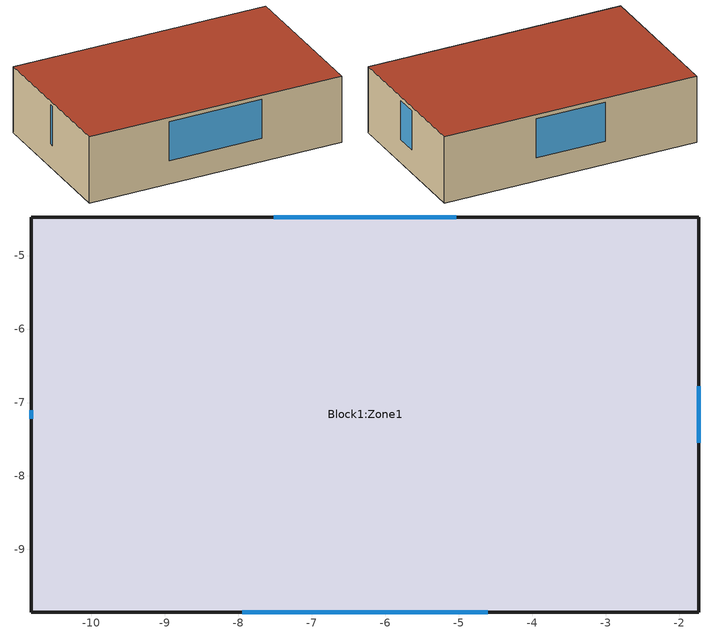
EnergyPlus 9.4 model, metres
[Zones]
Block1:Zone1
 floor ground (Copy of Project ground floor): -1.73,-9.85 -10.82,-9.85 -10.82,-4.48 -1.73,-4.48 z0
 wall outside (Copy of Project wall): -1.73,-9.85 -1.73,-4.48 -10.82,-4.48 -10.82,-9.85 -1.73,-9.85 z0:2.4
 window (Copy of Project external glazing - 1001): -1.73,-7.55 -1.73,-6.78 / -5.04,-4.48 -7.52,-4.48 / -10.82,-7.11 -10.82,-7.22 / -7.94,-9.85 -4.61,-9.85 z0.84:2.26
 roof outside (Copy of Project flat roof): -10.82,-9.85 -1.73,-9.85 -1.73,-4.48 -10.82,-4.48 z2.4
[Site:Location]
Untitled (01-01:31-12)  (01-01:31-12): Latitude=37.47; Longitude=126.63; Time Zone=9; Elevation {m}=70
[Site:GroundTemperature:BuildingSurface]
18, 18, 18, 18, 18, 18, 18, 18, 18, 18, 18, 18
[Site:GroundTemperature:Deep]
14, 14, 14, 14, 14, 14, 14, 14, 14, 14, 14, 14
[Site:GroundTemperature:Shallow]
14, 14, 14, 14, 14, 14, 14, 14, 14, 14, 14, 14
[Site:GroundTemperature:FCfactorMethod]
January FCfactorMethod ground temperature {C}=-0.39; Februry FCfactorMethod ground temperature {C}=1.91; March FCfactorMethod ground temperature {C}=6.41; April FCfactorMethod ground temperature {C}=10.66; May FCfactorMethod ground temperature {C}=18.7; June FCfactorMethod ground temperature {C}=22.94; July FCfactorMethod ground temperature {C}=24.11; August FCfactorMethod ground temperature {C}=21.96; September FCfactorMethod ground temperature {C}=17; October FCfactorMethod ground temperature {C}=10.81; November FCfactorMethod ground temperature {C}=4.72; December FCfactorMethod ground temperature {C}=0.7
[Site:GroundReflectance]
0.2, 0.2, 0.2, 0.2, 0.2, 0.2, 0.2, 0.2, 0.2, 0.2, 0.2, 0.2
[Site:GroundReflectance:SnowModifier]
2, 2
[SizingPeriod:DesignDay] Day of Month=15; Humidity Condition Type=WetBulb; Barometric Pressure {N/M**2}=100486.9; Wind Direction {Degrees N=0, S=180}=0; Rain Indicator=No; Snow on ground indicator=No; Daylight Savings Time Indicator=No
Name | Month | Day Type -- used for schedules | Maximum Dry-Bulb Temperature {C} | Daily Dry-Bulb Temperature Range {C} | Wetbulb at Maximum Dry-Bulb{C} | Wind Speed {m/s} | Solar Model Indicator | Clearness {0.0 to 1.2} | Max Dry-Bulb {C} | Daily Temp Range {C} | Wet-Bulb at Max {C} | Wind Speed {M/Sec} | Clearness {0.0 to 1.2} - gives no sun (but does include long wave radiant heat exchange with sky)
Summer Design Day in Untitled (01-01:31-12) Jul | 7 | SummerDesignDay | 33 | 7 | 25.2 | 0 | ASHRAEClearSky | 0.98
Summer Design Day in Untitled (01-01:31-12) Aug | 8 | SummerDesignDay | 32.9 | 7.3 | 25.6 | 0 | ASHRAEClearSky | 0.98
Summer Design Day in Untitled (01-01:31-12) Sep | 9 | SummerDesignDay | 29.7 | 8.2 | 22.5 | 0 | ASHRAEClearSky | 0.98
Winter Design Day in Untitled (01-01:31-12) | 1 | WinterDesignDay |  |  |  |  |  |  | -10.1 | 0 | -10.1 | 12 | 0
[Building]
Building: North Axis=0; Terrain=Suburbs; Loads Convergence Tolerance=.04; Temperature Convergence Tolerance=.4; Solar Distribution=FullExterior; Maximum number of warmup days=25; Minimum number of warmup days=6
[Material:NoMass]
3_RVAL_3: Roughness=Rough; Resistance {m2-K/w}=.18; Thermal Emittance=0.9; Solar Absorptance=0.7; Visible Absorptance=0.7
[Construction]
Copy of Project ground floor: Urea Formaldehyde Foam_.0136, Cast Concrete_.1, Floor/Roof Screed_.07, Timber Flooring_.03
Copy of Project flat roof: Asphalt 1_.01, MW Glass Wool (rolls)_.0255, 3_RVAL_3, Plasterboard_.013
Copy of Project wall: Brickwork Outer_.1, XPS Extruded Polystyrene  - CO2 Blowing_.0262, Concrete Block (Medium)_.1, Gypsum Plastering_.013
Copy of Project external glazing - 1001: Simple Copy of Project external glazing - 1001
[Material] Roughness=Rough; Thermal Emittance=0.9
Name | Thickness {m} | Conductivity {w/m-K} | Density {kg/m3} | Specific Heat {J/kg-K} | Solar Absorptance | Visible Absorptance
Urea Formaldehyde Foam_.0136 | .0136 | 0.04 | 10 | 1400 | 0.6 | 0.6
Cast Concrete_.1 | .1 | 1.13 | 2000 | 1000 | 0.6 | 0.6
Floor/Roof Screed_.07 | .07 | 0.41 | 1200 | 840 | 0.73 | 0.73
Timber Flooring_.03 | .03 | 0.14 | 650 | 1200 | 0.78 | 0.78
Asphalt 1_.01 | .01 | 0.7 | 2100 | 1000 | 0.85 | 0.9
MW Glass Wool (rolls)_.0255 | .0255 | 0.04 | 12 | 840 | 0.6 | 0.6
Plasterboard_.013 | .013 | 0.25 | 2800 | 896 | 0.5 | 0.5
Brickwork Outer_.1 | .1 | 0.84 | 1700 | 800 | 0.7 | 0.7
XPS Extruded Polystyrene  - CO2 Blowing_.0262 | .0262 | 0.034 | 35 | 1400 | 0.6 | 0.6
Concrete Block (Medium)_.1 | .1 | 0.51 | 1400 | 1000 | 0.6 | 0.6
Gypsum Plastering_.013 | .013 | 0.4 | 1000 | 1000 | 0.5 | 0.5
[WindowMaterial:SimpleGlazingSystem]
Simple Copy of Project external glazing - 1001: U-value W/m2/K=4.562; Solar Heat Gain Coefficient=.687; Visible Transmittance=.744
[Zone]
Block1:Zone1: Relative North (to building)=0; Zone Type=1; Zone multiplier=1; Zone volume=101.1316; Floor Area=42.1382; Zone inside convection algorithm=TARP; Part Of Total Floor Area=Yes
[PEOPLE]
People Block1:Zone1: Zone=Block1:Zone1; Number of People SCHEDULE=On 24/7; Number of People Calculation Method=People/Area; People per Zone Floor Area=.03; radiant fraction=.3; User Specified Sensible Fraction=AutoCalculate; Activity level SCHEDULE Name (units W/person, real)=Activity Schedule 10; CO2 generation rate per unit of activity level (units m3/s-W=3.82e-08; Enable ASHRAE 55 comfort warnings=No; MRT Calculation Type=ZoneAveraged; Work Efficiency SCHEDULE Name (0.0-1.0,real)=Work efficiency; Clothing Insulation Calculation Method=ClothingInsulationSchedule; Clothing Insulation SCHEDULE Name (real)=Clothing Schedule 10; Air Velocity SCHEDULE Name (units m/s, real)=Default Air Velocity for Comfort Calculations
[Lights]
Block1:Zone1 General lighting: Zone=Block1:Zone1; Lighting SCHEDULE=Residential Light; Design Level calculation method=Watts/Area; Watts per Zone Area {W/m2}=2.874; Return Air Fraction=0; Radiant fraction=.42; Fraction Visible=.18; Fraction Replaceable=1; LightsEndUseKey=ELECTRIC EQUIPMENT#Block1:Zone1#GeneralLights
[OtherEquipment]
Block1:Zone1 Miscellaneous gain: Fuel Type=Electricity; Zone=Block1:Zone1; Equipment SCHEDULE=On 24/7; Design Level calculation method=Watts/Area; Watts per Zone Area {watts/m2}=9.21; Latent fraction=0; Radiant fraction=.2; Fraction Lost=0; Carbon Dioxide Generation Rate=0; End-use category=General
[WaterUse:Equipment]
DHW Block1:Zone1: Peak Volumetric Flow Rate {m3/s}=3.19158e-05; DHW SCHEDULE=Copy of Residential Occ; Target Temperature Schedule=DHW Supply Temperature Block1:Zone1; Hot Water Supply Temperature Schedule=DHW Supply Temperature Block1:Zone1; Cold Water Supply Temperature Schedule=DHW Mains Temperature Block1:Zone1; Zone=Block1:Zone1
[ZoneInfiltration:DesignFlowRate]
Block1:Zone1 Infiltration: Zone=Block1:Zone1; Infiltration SCHEDULE=On 24/7; Design Volume Flow Rate calculation method=Flow/zone; Design Volume Flow Rate (m3/s)=.037385; Constant Term Coefficient=1; Temperature Term Coefficient=0; Velocity Term Coefficient=0; Velocity Squared Term Coefficient=0
[Sizing:Zone]
Block1:Zone1: Zone Cooling Design Supply Air Temperature Input Method=SupplyAirTemperature; Zone Cooling Design Supply Air Temperature (C)=12; Zone Cooling Design Supply Air Temperature Difference=0; Zone Heating Design Supply Air Temperature Input Method=SupplyAirTemperature; Zone Heating Design Supply Air Temperature (C)=35; Zone Heating Design Supply Air Temperature Difference=0; Zone Cooling Design Supply Air Humidity Ratio (kgWater/kgDryAir)=0.0077; Zone Heating Design Supply Air Humidity Ratio (kgWater/kgDryAir)=0.0156; Zone Heating Sizing Factor=1.25; Zone Cooling Sizing Factor=1.15; Cooling Design Air Flow Method=DesignDay; Cooling Minimum Air Flow Fraction=0; Heating Design Air Flow Method=DesignDay; Design Specification Zone Air Distribution Object=Block1:Zone1
[DesignSpecification:ZoneAirDistribution]
Block1:Zone1: Zone Air Distribution Effectiveness in Cooling Mode (dimensionless)=1; Zone Air Distribution Effectiveness in Heating Mode (dimensionless)=1
[ZoneControl:Thermostat]
Block1:Zone1 Thermostat: Block1:Zone1, Zone Control Type Sched, ThermostatSetpoint:DualSetpoint, Dual Setpoint - Zone Block1:Zone1
[ThermostatSetpoint:DualSetpoint]
Dual Setpoint - Zone Block1:Zone1: Block1:Zone1 Heating Setpoint Schedule, Block1:Zone1 Cooling SP Sch
[Zone equipment]
Block1:Zone1: Block1:Zone1 Ideal Loads Air
[ZoneHVAC:IdealLoadsAirSystem]
Block1:Zone1 Ideal Loads Air: Maximum Heating Supply Air Temperature {C}=35; Minimum Cooling Supply Air Temperature {C}=12; Maximum Heating Supply Air Humidity Ratio {kg-H2O/kg-air}=0.0156; Minimum Cooling Supply Air Humidity Ratio {kg-H2O/kg-air}=0.0077; Heating Limit=LimitCapacity; Maximum Heating Air Flow Rate {m3/s}=Autosize; Maximum Sensible Heating Capacity=Autosize; Cooling Limit=LimitFlowRateAndCapacity; Maximum Cooling Air Flow Rate {m3/s}=Autosize; Maximum Total Cooling Capacity=Autosize; Heating Availability Schedule=Block1:Zone1 Heating Availability Sch; Cooling availability schedule=Block1:Zone1 Cooling Availability Sch; Dehumidification Control Type=None; Humidification Control Type=None; Outdoor Air Economizer Type=NoEconomizer; Heat Recovery Type=None
[Schedule:Compact]
Work efficiency: Any Number, Through: 12/31, For: AllDays, Until: 24:00, 0
On 24/7: Any Number, Through: 12/31, For: AllDays, Until: 24:00, 1
Residential Light: Fraction, Through: 31 Dec, For: Weekdays, Until: 06:00, 0, Until: 22:00, 1, Until: 23:00, 0.8, Until: 24:00, 0.2, For: Saturday, Until: 07:00, 0, Until: 22:00, 1, Until: 23:00, 0.8, Until: 24:00, 0.2, For: Sunday Holidays, Until: 07:00, 0, Until: 22:00, 1, Until: 23:00, 0.8, Until: 24:00, 0.2, For: SummerDesignDay, Until: 24:00, 1, For: AllOtherDays, Until: 24:00, 0
Default Air Velocity for Comfort Calculations: Any Number, Through: 12/31, For: AllDays, Until: 24:00, 0.137
Copy of Residential Occ: Fraction, Through: 31 Dec, For: Alldays, Until: 08:00, 0, Until: 09:15, 1, Until: 24:00, 0
Activity Schedule 10: Any Number, Through: 12/31, For: AllDays, Until: 24:00, 117
Clothing Schedule 10: Any Number, Through: 4/1, For: AllDays, Until: 24:00, 1, Through: 9/30, For: AllDays, Until: 24:00, .5, Through: 12/31, For: AllDays, Until: 24:00, 1
DHW Supply Temperature Block1:Zone1: Temperature, Through: 12/31, For: AllDays, Until: 24:00, 65
DHW Mains Temperature Block1:Zone1: Temperature, Through: 12/31, For: AllDays, Until: 24:00, 10
Block1:Zone1 Heating Setpoint Schedule: Temperature, Through: 20 Feb, For: Alldays, Until: 06:12, 22, Until: 22:00, -50, Until: 24:00, 22, Through: 24 Oct, For: Alldays, Until: 06:12, -50, Until: 22:00, -50, Until: 24:00, -50, Through: 31 Dec, For: Alldays, Until: 06:12, 22, Until: 22:00, -50, Until: 24:00, 22
Block1:Zone1 Heating Availability Sch: Temperature, Through: 20 Feb, For: Alldays, Until: 06:12, 1, Until: 22:00, 0, Until: 24:00, 1, Through: 24 Oct, For: Alldays, Until: 06:12, 0, Until: 22:00, 0, Until: 24:00, 0, Through: 31 Dec, For: Alldays, Until: 06:12, 1, Until: 22:00, 0, Until: 24:00, 1
Block1:Zone1 Cooling SP Sch: Temperature, Through: 25 Jun, For: Alldays, Until: 11:00, 100, Until: 15:24, 100, Until: 24:00, 100, Through: 23 Sep, For: Alldays, Until: 11:00, 100, Until: 15:24, 24.5, Until: 24:00, 100, Through: 31 Dec, For: Alldays, Until: 11:00, 100, Until: 15:24, 100, Until: 24:00, 100
Block1:Zone1 Cooling Availability Sch: Temperature, Through: 25 Jun, For: Alldays, Until: 11:00, 0, Until: 15:24, 0, Until: 24:00, 0, Through: 23 Sep, For: Alldays, Until: 11:00, 0, Until: 15:24, 1, Until: 24:00, 0, Through: 31 Dec, For: Alldays, Until: 11:00, 0, Until: 15:24, 0, Until: 24:00, 0
[Schedule:Day:Hourly]
Summer Control Type Day Sch; Winter Control Type Day Sch: Control Type, 4, 4, 4, 4, 4, 4, 4, 4, 4, 4, 4, 4, 4, 4, 4, 4, 4, 4, 4, 4, 4, 4, 4, 4
[Schedule:Week:Daily]
Summer Control Type Week Sch: Summer Control Type Day Sch, Summer Control Type Day Sch, Summer Control Type Day Sch, Summer Control Type Day Sch, Summer Control Type Day Sch, Summer Control Type Day Sch, Summer Control Type Day Sch, Summer Control Type Day Sch, Summer Control Type Day Sch, Summer Control Type Day Sch, Summer Control Type Day Sch, Summer Control Type Day Sch
Winter Control Type Week Sch: Winter Control Type Day Sch, Winter Control Type Day Sch, Winter Control Type Day Sch, Winter Control Type Day Sch, Winter Control Type Day Sch, Winter Control Type Day Sch, Winter Control Type Day Sch, Winter Control Type Day Sch, Winter Control Type Day Sch, Winter Control Type Day Sch, Winter Control Type Day Sch, Winter Control Type Day Sch
[Schedule:Year]
Zone Control Type Sched: Control Type, Winter Control Type Week Sch, 1, 1, 3, 31, Summer Control Type Week Sch, 4, 1, 9, 30, Winter Control Type Week Sch, 10, 1, 12, 31
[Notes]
Geometry convention template : External measurements
Zone geometry and surface areas : 2-Outer
Zone volume calculation method : 1-Inner
Zone floor area calculation method : 1-Inner
Window to wall ratio method : 1-Inner
Hourly weather file: C:\ProgramData\DesignBuilder\Weather Data\KOR_INCH'ON_IWEC.epw
